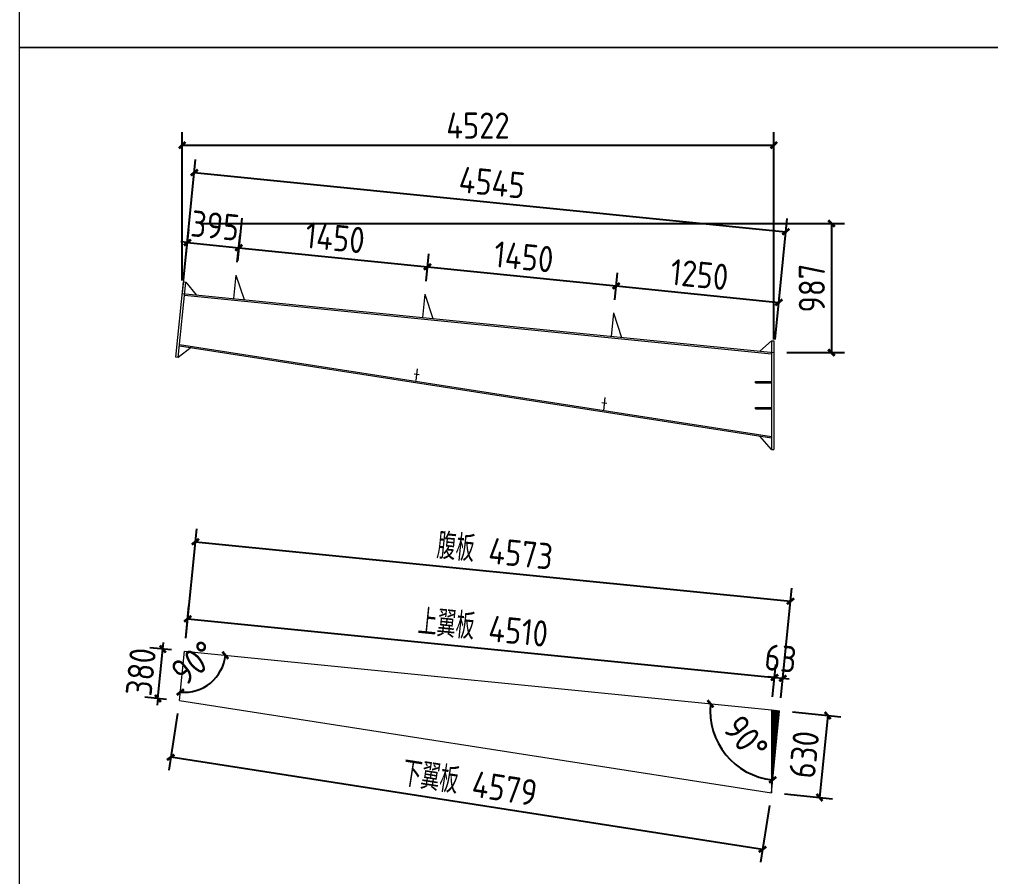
# Model space of a CAD drawing. Extents: x 485428 to 797698, y 56414 to 211814.
# Drawn here: x 704038 to 711463, y 127775 to 134330 of the extents above; entities that cross this region are included whole.
import ezdxf

# ---------------------------------------------------------------- set-up
doc = ezdxf.new("R2010")
doc.units = 0
doc.header["$LTSCALE"] = 1000
doc.header["$MEASUREMENT"] = 0
doc.styles.get("Standard").update_dxf_attribs({"font": 'gbenor.shx', "bigfont": 'gbcbig.shx'})
doc.dimstyles.get("Standard").update_dxf_attribs({"dimscale": 100, "dimtxt": 2, "dimasz": 0.4, "dimexe": 0.5, "dimexo": 1, "dimgap": 0.5, "dimtad": 1, "dimdec": 0, "dimzin": 0, "dimdsep": 46, "dimtxsty": 'Standard', "dimblk": 'ARCHTICK', "dimcen": 0.09, "dimadec": 0, "dimazin": 0, "dimtfac": 1, "dimtdec": 0, "dimtix": 1, "dimtmove": 2, "dimatfit": 3, "dimfxl": 1, "dimtolj": 1, "dimtzin": 0, "dimarcsym": 0})

# ---------------------------------------------------------------- blocks, each defined once
blk = doc.blocks.new('_ArchTick')
at = {"color": 0, "linetype": 'ByBlock', "const_width": 0.4}
blk.add_lwpolyline([(-0.5, -0.5), (0.5, 0.5)], dxfattribs=at)
blk = doc.blocks.new('*D1394')
at = {"color": 3, "lineweight": -2}
for p, q in [((705436.3, 132768.9), (710346.6, 132768.9)), ((710246.6, 132768.9), (710246.6, 131781.9)), ((709905, 131781.9), (710346.6, 131781.9))]:
    blk.add_line(p, q, dxfattribs=at)
at = {"layer": 'Defpoints', "color": 0}
for p in [(705336.3, 132768.9), (709805, 131781.9), (710246.6, 131781.9)]:
    blk.add_point(p, dxfattribs=at)
at = {"color": 3, "lineweight": -2, "xscale": 50, "yscale": 50, "zscale": 50}
for p, rotation in [((710246.6, 132768.9), 90), ((710246.6, 131781.9), 270)]:
    blk.add_blockref('_ArchTick', p, dxfattribs=dict(at, rotation=rotation))
at = {"color": 0, "lineweight": 15, "insert": (710096.6, 132275.4), "char_height": 200, "attachment_point": 5, "rotation": 90}
blk.add_mtext('\\A1;987', dxfattribs=at)
blk = doc.blocks.new('*D1367')
at = {"color": 3, "lineweight": -2}
for p, q in [((705282.8, 132334.1), (705282.8, 133468.4)), ((709805, 131881.9), (709805, 133468.4)), ((705282.8, 133368.4), (709805, 133368.4))]:
    blk.add_line(p, q, dxfattribs=at)
at = {"layer": 'Defpoints', "color": 0}
for p in [(709805, 133368.4), (705282.8, 132234.1), (709805, 131781.9)]:
    blk.add_point(p, dxfattribs=at)
at = {"color": 3, "lineweight": -2, "xscale": 50, "yscale": 50, "zscale": 50, "rotation": 180}
blk.add_blockref('_ArchTick', (705282.8, 133368.4), dxfattribs=at)
at = {"color": 3, "lineweight": -2, "xscale": 50, "yscale": 50, "zscale": 50}
blk.add_blockref('_ArchTick', (709805, 133368.4), dxfattribs=at)
at = {"color": 0, "lineweight": 15, "insert": (707543.9, 133518.4), "char_height": 200, "attachment_point": 5}
blk.add_mtext('\\A1;4522', dxfattribs=at)
blk = doc.blocks.new('*D1395')
at = {"color": 3, "lineweight": -2}
for p, q in [((705311, 132512.7), (705332.4, 132723.4)), ((705322.3, 132624), (705272.5, 132629)), ((705322.3, 132624), (705715.2, 132584.2)), ((705703.9, 132473), (705725.2, 132683.7)), ((705715.2, 132584.2), (705764.9, 132579.2))]:
    blk.add_line(p, q, dxfattribs=at)
at = {"layer": 'Defpoints', "color": 0}
for p in [(705715.2, 132584.2), (705301, 132413.2), (705693.8, 132373.5)]:
    blk.add_point(p, dxfattribs=at)
at = {"color": 3, "lineweight": -2, "xscale": 50, "yscale": 50, "zscale": 50}
for p, rotation in [((705322.3, 132624), 354.2225783567985), ((705715.2, 132584.2), 174.2225783567985)]:
    blk.add_blockref('_ArchTick', p, dxfattribs=dict(at, rotation=rotation))
at = {"color": 0, "lineweight": 15, "insert": (705533.8, 132753.3), "char_height": 200, "attachment_point": 5, "rotation": 354.22258}
blk.add_mtext('\\A1;395', dxfattribs=at)
blk = doc.blocks.new('*D1396')
at = {"color": 3, "lineweight": -2}
for p, q in [((705738.1, 132810.8), (705705.1, 132484.7)), ((705715.2, 132584.2), (707157.8, 132438.2)), ((707146.8, 132329.2), (707167.9, 132537.7))]:
    blk.add_line(p, q, dxfattribs=at)
at = {"layer": 'Defpoints', "color": 0}
for p in [(705748.1, 132910.3), (707157.8, 132438.2), (707136.7, 132229.7)]:
    blk.add_point(p, dxfattribs=at)
at = {"color": 3, "lineweight": -2, "xscale": 50, "yscale": 50, "zscale": 50}
for p, rotation in [((705715.2, 132584.2), 174.2225783568161), ((707157.8, 132438.2), 354.2225783568161)]:
    blk.add_blockref('_ArchTick', p, dxfattribs=dict(at, rotation=rotation))
at = {"color": 0, "lineweight": 15, "insert": (706451.6, 132660.5), "char_height": 200, "attachment_point": 5, "rotation": 354.22258}
blk.add_mtext('\\A1;1450', dxfattribs=at)
blk = doc.blocks.new('*D1397')
at = {"color": 3, "lineweight": -2}
for p, q in [((707146.8, 132329.2), (707167.9, 132537.7)), ((707157.8, 132438.2), (708600.4, 132292.3)), ((708589.6, 132184.9), (708610.5, 132391.8))]:
    blk.add_line(p, q, dxfattribs=at)
at = {"layer": 'Defpoints', "color": 0}
for p in [(708600.4, 132292.3), (707136.7, 132229.7), (708579.5, 132085.4)]:
    blk.add_point(p, dxfattribs=at)
at = {"color": 3, "lineweight": -2, "xscale": 50, "yscale": 50, "zscale": 50}
for p, rotation in [((707157.8, 132438.2), 174.2225783568161), ((708600.4, 132292.3), 354.2225783568161)]:
    blk.add_blockref('_ArchTick', p, dxfattribs=dict(at, rotation=rotation))
at = {"color": 0, "lineweight": 15, "insert": (707894.2, 132514.5), "char_height": 200, "attachment_point": 5, "rotation": 354.22258}
blk.add_mtext('\\A1;1450', dxfattribs=at)
blk = doc.blocks.new('*D1398')
at = {"color": 3, "lineweight": -2}
for p, q in [((708589.6, 132184.9), (708610.5, 132391.8)), ((708600.4, 132292.3), (709843.9, 132166.5)), ((709815, 131881.4), (709853.9, 132266))]:
    blk.add_line(p, q, dxfattribs=at)
at = {"layer": 'Defpoints', "color": 0}
for p in [(709843.9, 132166.5), (708579.5, 132085.4), (709805, 131781.9)]:
    blk.add_point(p, dxfattribs=at)
at = {"color": 3, "lineweight": -2, "xscale": 50, "yscale": 50, "zscale": 50}
for p, rotation in [((708600.4, 132292.3), 174.2225783568161), ((709843.9, 132166.5), 354.2225783568161)]:
    blk.add_blockref('_ArchTick', p, dxfattribs=dict(at, rotation=rotation))
at = {"color": 0, "lineweight": 15, "insert": (709237.2, 132378.6), "char_height": 200, "attachment_point": 5, "rotation": 354.22258}
blk.add_mtext('\\A1;1250', dxfattribs=at)
blk = doc.blocks.new('*D1399')
at = {"color": 3, "lineweight": -2}
for p, q in [((705292.8, 132333.7), (705385.3, 133258.6)), ((705375.3, 133159.1), (709897.4, 132706.9)), ((709814.9, 131881.4), (709907.4, 132806.4))]:
    blk.add_line(p, q, dxfattribs=at)
at = {"layer": 'Defpoints', "color": 0}
for p in [(709897.4, 132706.9), (705282.9, 132234.2), (709805, 131781.9)]:
    blk.add_point(p, dxfattribs=at)
at = {"color": 3, "lineweight": -2, "xscale": 50, "yscale": 50, "zscale": 50}
for p, rotation in [((705375.3, 133159.1), 174.2894068625017), ((709897.4, 132706.9), 354.2894068625017)]:
    blk.add_blockref('_ArchTick', p, dxfattribs=dict(at, rotation=rotation))
at = {"color": 0, "lineweight": 15, "insert": (707651.3, 133082.3), "char_height": 200, "attachment_point": 5, "rotation": 354.28941}
blk.add_mtext('\\A1;4545', dxfattribs=at)
blk = doc.blocks.new('*D1400')
at = {"color": 0, "lineweight": -2}
blk.add_arc((709849.6, 129043.9), 531.1, 174.28941, 264.28941, dxfattribs=at)
at = {"layer": 'Defpoints', "color": 0}
for p in [(705299.8, 129498.9), (709787, 129050.2), (709849.6, 129043.9), (709365.5, 128825.4), (709787, 128417.1)]:
    blk.add_point(p, dxfattribs=at)
at = {"color": 0, "lineweight": -2, "xscale": 50, "yscale": 50, "zscale": 50}
for p, rotation in [((709321.1, 129096.8), 84.28940686250111), ((709796.8, 128515.4), 354.2894068625071)]:
    blk.add_blockref('_ArchTick', p, dxfattribs=dict(at, rotation=rotation))
at = {"color": 0, "lineweight": 15, "insert": (709593.4, 128834.2), "char_height": 200, "attachment_point": 5, "rotation": 309.28941}
blk.add_mtext('\\A1;90°', dxfattribs=at)
blk = doc.blocks.new('*D1401')
at = {"color": 3, "lineweight": -2}
for p, q in [((705200.3, 129508.8), (705035.2, 129525.3)), ((705096.9, 129137.3), (705134.7, 129515.4)), ((705134.7, 129515.4), (705139.7, 129565.2)), ((705162.5, 129130.7), (704997.4, 129147.2)), ((705096.9, 129137.3), (705092, 129087.5))]:
    blk.add_line(p, q, dxfattribs=at)
at = {"layer": 'Defpoints', "color": 0}
for p in [(705134.7, 129515.4), (705299.8, 129498.9), (705262, 129120.8)]:
    blk.add_point(p, dxfattribs=at)
at = {"color": 3, "lineweight": -2, "xscale": 50, "yscale": 50, "zscale": 50}
for p, rotation in [((705134.7, 129515.4), 264.2894068624873), ((705096.9, 129137.3), 84.2894068624873)]:
    blk.add_blockref('_ArchTick', p, dxfattribs=dict(at, rotation=rotation))
at = {"color": 0, "lineweight": 15, "insert": (704966.6, 129341.3), "char_height": 200, "attachment_point": 5, "rotation": 84.28941}
blk.add_mtext('\\A1;380', dxfattribs=at)
blk = doc.blocks.new('*D1368')
at = {"color": 3, "lineweight": -2}
for p, q in [((705309.7, 129598.4), (705334.5, 129846.3)), ((705324.6, 129746.8), (709811.7, 129298.1)), ((709796.9, 129149.7), (709821.7, 129397.6))]:
    blk.add_line(p, q, dxfattribs=at)
at = {"layer": 'Defpoints', "color": 0}
for p in [(705299.8, 129498.9), (709811.7, 129298.1), (709787, 129050.2)]:
    blk.add_point(p, dxfattribs=at)
at = {"color": 3, "lineweight": -2, "xscale": 50, "yscale": 50, "zscale": 50}
for p, rotation in [((705324.6, 129746.8), 174.2894068625015), ((709811.7, 129298.1), 354.2894068625014)]:
    blk.add_blockref('_ArchTick', p, dxfattribs=dict(at, rotation=rotation))
at = {"color": 0, "lineweight": 15, "insert": (707583.7, 129678.3), "char_height": 200, "attachment_point": 5, "rotation": 354.28941}
blk.add_mtext('\\A1;上翼板 4510', dxfattribs=at)
blk = doc.blocks.new('*D1402')
at = {"color": 3, "lineweight": -2}
for p, q in [((709796.9, 129149.7), (709821.7, 129397.6)), ((709859.6, 129143.4), (709884.4, 129391.3)), ((709811.7, 129298.1), (709762, 129303.1)), ((709811.7, 129298.1), (709874.4, 129291.8)), ((709874.4, 129291.8), (709924.2, 129286.8))]:
    blk.add_line(p, q, dxfattribs=at)
at = {"layer": 'Defpoints', "color": 0}
for p in [(709874.4, 129291.8), (709787, 129050.2), (709849.6, 129043.9)]:
    blk.add_point(p, dxfattribs=at)
at = {"color": 3, "lineweight": -2, "xscale": 50, "yscale": 50, "zscale": 50}
for p, rotation in [((709811.7, 129298.1), 354.2894068625288), ((709874.4, 129291.8), 174.2894068625288)]:
    blk.add_blockref('_ArchTick', p, dxfattribs=dict(at, rotation=rotation))
at = {"color": 0, "lineweight": 15, "insert": (709858, 129444.2), "char_height": 200, "attachment_point": 5, "rotation": 354.28941}
blk.add_mtext('\\A1;63', dxfattribs=at)
blk = doc.blocks.new('*D1403')
at = {"color": 3, "lineweight": -2}
for p, q in [((705309.7, 129598.4), (705393.4, 130435.5)), ((705383.5, 130336), (709933.3, 129881)), ((709859.6, 129143.4), (709943.3, 129980.5))]:
    blk.add_line(p, q, dxfattribs=at)
at = {"layer": 'Defpoints', "color": 0}
for p in [(709933.3, 129881), (705299.8, 129498.9), (709849.6, 129043.9)]:
    blk.add_point(p, dxfattribs=at)
at = {"color": 3, "lineweight": -2, "xscale": 50, "yscale": 50, "zscale": 50}
for p, rotation in [((705383.5, 130336), 174.289406862498), ((709933.3, 129881), 354.289406862498)]:
    blk.add_blockref('_ArchTick', p, dxfattribs=dict(at, rotation=rotation))
at = {"color": 0, "lineweight": 15, "insert": (707674, 130264.4), "char_height": 200, "attachment_point": 5, "rotation": 354.28941}
blk.add_mtext('\\A1;腹板 4573', dxfattribs=at)
blk = doc.blocks.new('*D1404')
at = {"color": 3, "lineweight": -2}
for p, q in [((705246.6, 129022), (705179.2, 128588.6)), ((709719.6, 127983.8), (705194.6, 128687.5)), ((709771.6, 128318.3), (709704.2, 127885))]:
    blk.add_line(p, q, dxfattribs=at)
at = {"layer": 'Defpoints', "color": 0}
for p in [(705262, 129120.8), (705194.6, 128687.5), (709787, 128417.1)]:
    blk.add_point(p, dxfattribs=at)
at = {"color": 3, "lineweight": -2, "xscale": 50, "yscale": 50, "zscale": 50}
for p, rotation in [((705194.6, 128687.5), 171.1606204450694), ((709719.6, 127983.8), 351.1606204450694)]:
    blk.add_blockref('_ArchTick', p, dxfattribs=dict(at, rotation=rotation))
at = {"color": 0, "lineweight": 15, "insert": (707481.1, 128490.4), "char_height": 200, "attachment_point": 5, "rotation": 351.16062}
blk.add_mtext('\\A1;下翼板 4579', dxfattribs=at)
blk = doc.blocks.new('*D1405')
at = {"color": 3, "lineweight": -2}
for p, q in [((709949.1, 129034), (710317.5, 128997.1)), ((710218, 129007.1), (710155.3, 128380.3)), ((709886.5, 128407.2), (710254.8, 128370.3))]:
    blk.add_line(p, q, dxfattribs=at)
at = {"layer": 'Defpoints', "color": 0}
for p in [(709849.6, 129043.9), (709787, 128417.1), (710155.3, 128380.3)]:
    blk.add_point(p, dxfattribs=at)
at = {"color": 3, "lineweight": -2, "xscale": 50, "yscale": 50, "zscale": 50}
for p, rotation in [((710218, 129007.1), 84.28940686249801), ((710155.3, 128380.3), 264.289406862498)]:
    blk.add_blockref('_ArchTick', p, dxfattribs=dict(at, rotation=rotation))
at = {"color": 0, "lineweight": 15, "insert": (710037.4, 128708.6), "char_height": 200, "attachment_point": 5, "rotation": 84.28941}
blk.add_mtext('\\A1;630', dxfattribs=at)
blk = doc.blocks.new('*D3267')
at = {"color": 0, "lineweight": -2}
blk.add_arc((705299.8, 129498.9), 314.2, 264.28941, 354.28941, dxfattribs=at)
at = {"layer": 'Defpoints', "color": 0}
for p in [(705299.8, 129498.9), (705299.8, 129498.9), (705429, 129212.5), (705262, 129120.8), (709787, 129050.2)]:
    blk.add_point(p, dxfattribs=at)
at = {"color": 0, "lineweight": -2, "xscale": 50, "yscale": 50, "zscale": 50}
for p, rotation in [((705612.4, 129467.6), 84.28940686250193), ((705268.5, 129186.2), 174.2894068624884)]:
    blk.add_blockref('_ArchTick', p, dxfattribs=dict(at, rotation=rotation))
at = {"color": 0, "lineweight": 15, "insert": (705372.1, 129410.5), "char_height": 200, "attachment_point": 5, "rotation": 39.28941}
blk.add_mtext('\\A1;90°', dxfattribs=at)

msp = doc.modelspace()

# ---------------------------------------------------------------- hatches: boundary and pattern name
at = {"lineweight": 15}
h = msp.add_hatch(dxfattribs=at)
h.set_pattern_fill('ANSI31', color=256, scale=5, style=0)
h.set_pattern_definition([(45, (-7e-09, -21000), (-5.61266008, 5.61266008), [])])
h.paths.add_polyline_path([(709849.6, 129043.9), (709787, 129050.2), (709787, 128417.1)])

# ---------------------------------------------------------------- linework, layer by layer
at = {"color": 2, "lineweight": 15}
for p, q in [((705301, 132413.2), (705282.8, 132234.1)), ((705234.1, 131746.6), (705291.8, 132323.7)), ((705252, 131744.8), (705309.7, 132321.9)), ((705291.8, 132323.7), (705309.7, 132321.9)), ((705309.7, 132321.9), (705390.3, 132223.4)), ((705693.9, 132374), (705675.8, 132194.9)), ((705693.9, 132374), (705755.4, 132187.1)), ((707136.7, 132229.7), (707118.6, 132050.6)), ((707136.7, 132229.7), (707198.2, 132042.9)), ((708579.5, 132085.4), (708561.4, 131906.3)), ((708579.5, 132085.4), (708641, 131898.6)), ((709787, 131872.1), (709699, 131792.5)), ((709787, 131872.1), (709805, 131872.1)), ((709787, 131872.1), (709787, 131042.1)), ((709805, 131872.1), (709805, 131042.1)), ((705349.9, 131820.5), (705252, 131744.8)), ((705252, 131744.8), (705234.1, 131746.6)), ((707078.8, 131657.6), (707069.7, 131567.9)), ((709667, 131552.1), (709667, 131562.1)), ((709667, 131562.1), (709787, 131562.1)), ((709667, 131552.1), (709787, 131552.1)), ((708514, 131438.2), (708504.1, 131340.1)), ((709667, 131352.1), (709667, 131362.1)), ((709667, 131362.1), (709787, 131362.1)), ((709667, 131352.1), (709787, 131352.1)), ((709787, 131042.1), (709699.6, 131144.1)), ((709787, 131042.1), (709805, 131042.1)), ((709787, 129050.2), (709787, 128417.1))]:
    msp.add_line(p, q, dxfattribs=at)
at = {"lineweight": 15}
for p, q in [((705282.9, 132234.2), (709805, 131781.9)), ((705299.8, 132222.4), (709787, 131773.7)), ((705261, 131834.3), (709787, 131130.5)), ((705262, 131844.3), (709787, 131140.6)), ((707055, 131620.8), (707094.6, 131614.7)), ((708490.2, 131401.4), (708529.8, 131395.3)), ((705262, 129120.8), (705299.8, 129498.9)), ((705299.8, 129498.9), (709787, 129050.2)), ((705262, 129120.8), (709787, 128417.1)), ((709787, 129050.2), (709849.6, 129043.9)), ((709787, 128417.1), (709849.6, 129043.9))]:
    msp.add_line(p, q, dxfattribs=at)
for points in [[(704038.1, 144614.2), (718888.1, 144614.2), (718888.1, 134114.2), (704038.1, 134114.2)], [(704038.1, 134114.2), (718888.1, 134114.2), (718888.1, 123614.2), (704038.1, 123614.2)]]:
    msp.add_lwpolyline(points, close=True, dxfattribs=at)

# ---------------------------------------------------------------- dimensions: what is measured, and where the dimension line sits
dim = msp.add_linear_dim(base=(709805, 133368.4), p1=(705282.8, 132234.1), p2=(709805, 131781.9), dimstyle='Standard', override={"dimtxt": 2, "dimasz": 0.5, "dimexe": 1, "dimexo": 1, "dimclrd": 3, "dimclre": 3}, dxfattribs=at)
dim.commit()
dim.dimension.update_dxf_attribs({"geometry": '*D1367', "text_midpoint": (707543.9, 133518.4)})
for p1, p2, distance, picture, middle in [((705282.9, 132234.2), (709805, 131781.9), 929.6, '*D1399', (707651.3, 133082.3)), ((705301, 132413.2), (705693.8, 132373.5), 211.8, '*D1395', (705533.8, 132753.3)), ((705262, 129120.8), (705299.8, 129498.9), 165.8, '*D1401', (704966.6, 129341.3)), ((709849.6, 129043.9), (709787, 128417.1), 370.2, '*D1405', (710037.4, 128708.6))]:
    dim = msp.add_aligned_dim(p1=p1, p2=p2, distance=distance, dimstyle='Standard', override={"dimtxt": 2, "dimasz": 0.5, "dimexe": 1, "dimexo": 1, "dimclrd": 3, "dimclre": 3}, dxfattribs=at)
    dim.commit()
    dim.dimension.update_dxf_attribs({"geometry": picture, "text_midpoint": middle})
for base, p1, p2, angle, picture, middle in [((707157.8, 132438.2), (705748.1, 132910.3), (707136.7, 132229.7), 174.22258, '*D1396', (706451.6, 132660.5)), ((710246.6, 131781.9), (705336.3, 132768.9), (709805, 131781.9), 90, '*D1394', (710096.6, 132275.4)), ((708600.4, 132292.3), (707136.7, 132229.7), (708579.5, 132085.4), 174.22258, '*D1397', (707894.2, 132514.5)), ((709843.9, 132166.5), (708579.5, 132085.4), (709805, 131781.9), 174.22258, '*D1398', (709237.2, 132378.6)), ((709874.4, 129291.8), (709787, 129050.2), (709849.6, 129043.9), 174.28941, '*D1402', (709858, 129444.2))]:
    dim = msp.add_linear_dim(base=base, p1=p1, p2=p2, angle=angle, dimstyle='Standard', override={"dimtxt": 2, "dimasz": 0.5, "dimexe": 1, "dimexo": 1, "dimclrd": 3, "dimclre": 3}, dxfattribs=at)
    dim.commit()
    dim.dimension.update_dxf_attribs({"geometry": picture, "text_midpoint": middle})
for p1, p2, distance, text, picture, middle in [((705299.8, 129498.9), (709849.6, 129043.9), 841.3, '腹板 4573', '*D1403', (707674, 130264.4)), ((705299.8, 129498.9), (709787, 129050.2), 249.2, '上翼板 4510', '*D1368', (707583.7, 129678.3)), ((709787, 128417.1), (705262, 129120.8), 438.5, '下翼板 4579', '*D1404', (707481.1, 128490.4))]:
    dim = msp.add_aligned_dim(p1=p1, p2=p2, distance=distance, text=text, dimstyle='Standard', override={"dimtxt": 2, "dimasz": 0.5, "dimexe": 1, "dimexo": 1, "dimclrd": 3, "dimclre": 3}, dxfattribs=at)
    dim.commit()
    dim.dimension.update_dxf_attribs({"geometry": picture, "text_midpoint": middle})
at = {"color": 1, "lineweight": 15}
for base, line1, picture, middle in [((705429, 129212.5), ((705262, 129120.8), (705299.8, 129498.9)), '*D3267', (705372.1, 129410.5)), ((709365.5, 128825.4), ((709787, 128417.1), (709849.6, 129043.9)), '*D1400', (709593.4, 128834.2))]:
    dim = msp.add_angular_dim_2l(base=base, line1=line1, line2=((705299.8, 129498.9), (709787, 129050.2)), dimstyle='Standard', override={"dimtxt": 2, "dimasz": 0.5, "dimgap": 1}, dxfattribs=at)
    dim.commit()
    dim.dimension.update_dxf_attribs({"geometry": picture, "text_midpoint": middle})

doc.saveas('drawing.dxf')
